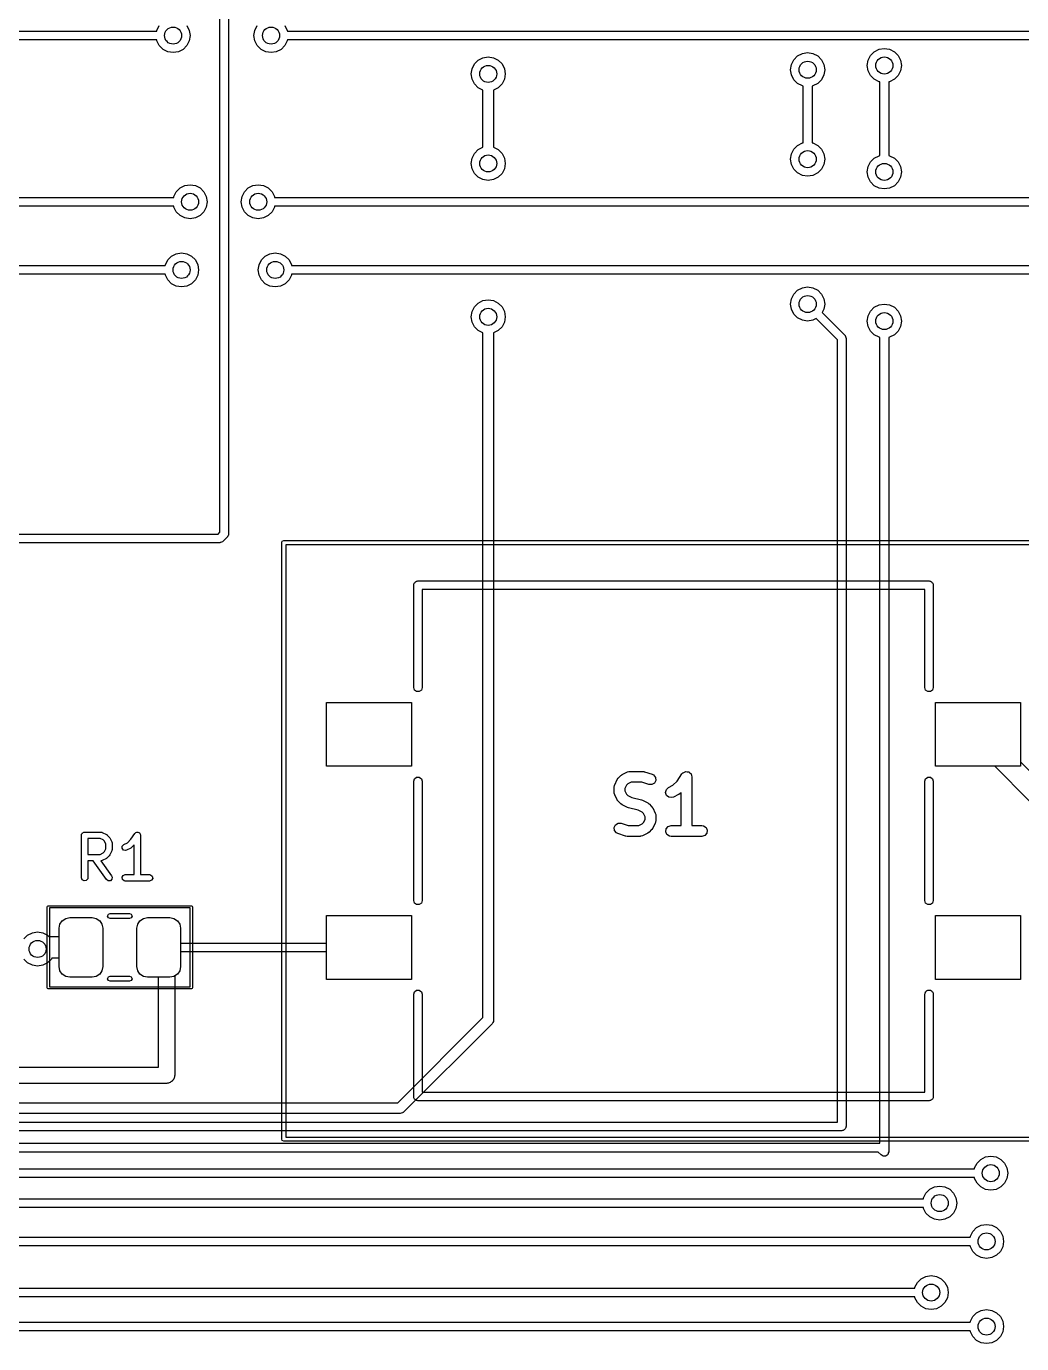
# Model space of a CAD drawing. Extents: x 96 to 198, y -147 to -47.
# Drawn here: x 162.96 to 186.32, y -115.3 to -84.38 of the extents above; entities that cross this region are included whole.
import ezdxf

# ---------------------------------------------------------------- set-up
doc = ezdxf.new("R2010")
doc.units = 0
doc.layers.add('BLACK', color=7, linetype='CONTINUOUS')

msp = doc.modelspace()

# ---------------------------------------------------------------- linework, layer by layer
at = {"layer": 'BLACK', "linetype": 'CONTINUOUS'}
for p, q in [((167.498, -96.2579), (167.498, -57.1421)), ((167.702, -57.1), (167.702, -96.3)), ((166.02, -84.4764), (166.076, -84.3649)), ((166.724, -84.3649), (166.78, -84.4764)), ((168.32, -84.4764), (168.376, -84.3649)), ((169.024, -84.3649), (169.08, -84.4764)), ((162.19, -84.4984), (166.016, -84.4984)), ((166.016, -84.7016), (162.232, -84.7016)), ((166.016, -84.4984), (166.02, -84.4764)), ((166.02, -84.7236), (166.016, -84.7016)), ((166.78, -84.4764), (166.8, -84.6)), ((166.8, -84.6), (166.78, -84.7236)), ((168.3, -84.6), (168.32, -84.4764)), ((168.32, -84.7236), (168.3, -84.6)), ((169.08, -84.4764), (169.084, -84.4984)), ((169.084, -84.7016), (169.08, -84.7236)), ((169.084, -84.4984), (195.5, -84.4984)), ((195.398, -84.7016), (169.084, -84.7016)), ((166.076, -84.8351), (166.02, -84.7236)), ((166.165, -84.9236), (166.076, -84.8351)), ((166.276, -84.9804), (166.165, -84.9236)), ((166.4, -85), (166.276, -84.9804)), ((166.524, -84.9804), (166.4, -85)), ((166.635, -84.9236), (166.524, -84.9804)), ((166.724, -84.8351), (166.635, -84.9236)), ((166.78, -84.7236), (166.724, -84.8351)), ((168.376, -84.8351), (168.32, -84.7236)), ((168.465, -84.9236), (168.376, -84.8351)), ((168.576, -84.9804), (168.465, -84.9236)), ((168.7, -85), (168.576, -84.9804)), ((168.824, -84.9804), (168.7, -85)), ((168.935, -84.9236), (168.824, -84.9804)), ((169.024, -84.8351), (168.935, -84.9236)), ((169.08, -84.7236), (169.024, -84.8351)), ((181.065, -85.0764), (181.176, -85.0196)), ((181.176, -85.0196), (181.3, -85)), ((181.3, -85), (181.424, -85.0196)), ((181.424, -85.0196), (181.535, -85.0764)), ((182.776, -85.066), (182.865, -84.9775)), ((182.865, -84.9775), (182.976, -84.9207)), ((182.976, -84.9207), (183.1, -84.9011)), ((183.1, -84.9011), (183.224, -84.9207)), ((183.224, -84.9207), (183.335, -84.9775)), ((183.335, -84.9775), (183.424, -85.066)), ((173.42, -85.3764), (173.476, -85.2649)), ((173.476, -85.2649), (173.565, -85.1764)), ((173.565, -85.1764), (173.676, -85.1196)), ((173.676, -85.1196), (173.8, -85.1)), ((173.8, -85.1), (173.924, -85.1196)), ((173.924, -85.1196), (174.035, -85.1764)), ((174.035, -85.1764), (174.124, -85.2649)), ((174.124, -85.2649), (174.18, -85.3764)), ((180.9, -85.4), (180.92, -85.2764)), ((180.92, -85.2764), (180.976, -85.1649)), ((180.976, -85.1649), (181.065, -85.0764)), ((181.535, -85.0764), (181.624, -85.1649)), ((181.624, -85.1649), (181.68, -85.2764)), ((181.68, -85.2764), (181.7, -85.4)), ((182.7, -85.3011), (182.72, -85.1775)), ((182.72, -85.4247), (182.7, -85.3011)), ((182.72, -85.1775), (182.776, -85.066)), ((183.424, -85.066), (183.48, -85.1775)), ((183.48, -85.1775), (183.5, -85.3011)), ((183.5, -85.3011), (183.48, -85.4247)), ((173.4, -85.5), (173.42, -85.3764)), ((173.42, -85.6236), (173.4, -85.5)), ((173.476, -85.7351), (173.42, -85.6236)), ((174.18, -85.6236), (174.124, -85.7351)), ((174.18, -85.3764), (174.2, -85.5)), ((174.2, -85.5), (174.18, -85.6236)), ((180.92, -85.5236), (180.9, -85.4)), ((180.976, -85.6351), (180.92, -85.5236)), ((181.065, -85.7236), (180.976, -85.6351)), ((181.624, -85.6351), (181.535, -85.7236)), ((181.68, -85.5236), (181.624, -85.6351)), ((181.7, -85.4), (181.68, -85.5236)), ((182.776, -85.5362), (182.72, -85.4247)), ((182.865, -85.6247), (182.776, -85.5362)), ((182.976, -85.6815), (182.865, -85.6247)), ((183.335, -85.6247), (183.224, -85.6815)), ((183.424, -85.5362), (183.335, -85.6247)), ((183.48, -85.4247), (183.424, -85.5362)), ((173.565, -85.8236), (173.476, -85.7351)), ((173.673, -85.8787), (173.565, -85.8236)), ((173.673, -87.2213), (173.673, -85.8787)), ((174.035, -85.8236), (173.927, -85.8787)), ((173.927, -85.8787), (173.927, -87.2213)), ((174.124, -85.7351), (174.035, -85.8236)), ((181.176, -85.7804), (181.065, -85.7236)), ((181.198, -85.7839), (181.176, -85.7804)), ((181.198, -87.1161), (181.198, -85.7839)), ((181.424, -85.7804), (181.402, -85.7839)), ((181.402, -85.7839), (181.402, -87.1161)), ((181.535, -85.7236), (181.424, -85.7804)), ((182.998, -85.685), (182.976, -85.6815)), ((182.998, -87.415), (182.998, -85.685)), ((183.224, -85.6815), (183.202, -85.685)), ((183.202, -85.685), (183.202, -87.415)), ((180.976, -87.2649), (181.065, -87.1764)), ((181.065, -87.1764), (181.176, -87.1196)), ((181.176, -87.1196), (181.198, -87.1161)), ((181.402, -87.1161), (181.424, -87.1196)), ((181.424, -87.1196), (181.535, -87.1764)), ((181.535, -87.1764), (181.624, -87.2649)), ((173.4, -87.6), (173.42, -87.4764)), ((173.42, -87.4764), (173.476, -87.3649)), ((173.476, -87.3649), (173.565, -87.2764)), ((173.565, -87.2764), (173.673, -87.2213)), ((173.927, -87.2213), (174.035, -87.2764)), ((174.035, -87.2764), (174.124, -87.3649)), ((174.124, -87.3649), (174.18, -87.4764)), ((174.18, -87.4764), (174.2, -87.6)), ((180.9, -87.5), (180.92, -87.3764)), ((180.92, -87.3764), (180.976, -87.2649)), ((181.624, -87.2649), (181.68, -87.3764)), ((181.68, -87.3764), (181.7, -87.5)), ((182.776, -87.5638), (182.865, -87.4753)), ((182.865, -87.4753), (182.976, -87.4185)), ((182.976, -87.4185), (182.998, -87.415)), ((183.202, -87.415), (183.224, -87.4185)), ((183.224, -87.4185), (183.335, -87.4753)), ((183.335, -87.4753), (183.424, -87.5638)), ((173.42, -87.7236), (173.4, -87.6)), ((173.476, -87.8351), (173.42, -87.7236)), ((174.18, -87.7236), (174.124, -87.8351)), ((174.2, -87.6), (174.18, -87.7236)), ((180.92, -87.6236), (180.9, -87.5)), ((180.976, -87.7351), (180.92, -87.6236)), ((181.065, -87.8236), (180.976, -87.7351)), ((181.624, -87.7351), (181.535, -87.8236)), ((181.68, -87.6236), (181.624, -87.7351)), ((181.7, -87.5), (181.68, -87.6236)), ((182.7, -87.7989), (182.72, -87.6753)), ((182.72, -87.9225), (182.7, -87.7989)), ((182.72, -87.6753), (182.776, -87.5638)), ((183.424, -87.5638), (183.48, -87.6753)), ((183.48, -87.6753), (183.5, -87.7989)), ((183.5, -87.7989), (183.48, -87.9225)), ((166.676, -88.1196), (166.8, -88.1)), ((166.8, -88.1), (166.924, -88.1196)), ((168.276, -88.1196), (168.4, -88.1)), ((168.4, -88.1), (168.524, -88.1196)), ((173.565, -87.9236), (173.476, -87.8351)), ((173.676, -87.9804), (173.565, -87.9236)), ((173.8, -88), (173.676, -87.9804)), ((173.924, -87.9804), (173.8, -88)), ((174.035, -87.9236), (173.924, -87.9804)), ((174.124, -87.8351), (174.035, -87.9236)), ((181.176, -87.8804), (181.065, -87.8236)), ((181.3, -87.9), (181.176, -87.8804)), ((181.424, -87.8804), (181.3, -87.9)), ((181.535, -87.8236), (181.424, -87.8804)), ((182.776, -88.034), (182.72, -87.9225)), ((182.865, -88.1225), (182.776, -88.034)), ((183.424, -88.034), (183.335, -88.1225)), ((183.48, -87.9225), (183.424, -88.034)), ((152.4, -88.3984), (166.416, -88.3984)), ((166.416, -88.3984), (166.42, -88.3764)), ((166.42, -88.3764), (166.476, -88.2649)), ((166.476, -88.2649), (166.565, -88.1764)), ((166.565, -88.1764), (166.676, -88.1196)), ((166.924, -88.1196), (167.035, -88.1764)), ((167.035, -88.1764), (167.124, -88.2649)), ((167.124, -88.2649), (167.18, -88.3764)), ((167.18, -88.3764), (167.2, -88.5)), ((168, -88.5), (168.02, -88.3764)), ((168.02, -88.3764), (168.076, -88.2649)), ((168.076, -88.2649), (168.165, -88.1764)), ((168.165, -88.1764), (168.276, -88.1196)), ((168.524, -88.1196), (168.635, -88.1764)), ((168.635, -88.1764), (168.724, -88.2649)), ((168.724, -88.2649), (168.78, -88.3764)), ((168.78, -88.3764), (168.784, -88.3984)), ((168.784, -88.3984), (191.1, -88.3984)), ((182.976, -88.1793), (182.865, -88.1225)), ((183.1, -88.1989), (182.976, -88.1793)), ((183.224, -88.1793), (183.1, -88.1989)), ((183.335, -88.1225), (183.224, -88.1793)), ((166.416, -88.6016), (152.442, -88.6016)), ((166.42, -88.6236), (166.416, -88.6016)), ((166.476, -88.7351), (166.42, -88.6236)), ((167.18, -88.6236), (167.124, -88.7351)), ((167.2, -88.5), (167.18, -88.6236)), ((168.02, -88.6236), (168, -88.5)), ((168.076, -88.7351), (168.02, -88.6236)), ((168.78, -88.6236), (168.724, -88.7351)), ((168.784, -88.6016), (168.78, -88.6236)), ((191.058, -88.6016), (168.784, -88.6016)), ((166.565, -88.8236), (166.476, -88.7351)), ((166.676, -88.8804), (166.565, -88.8236)), ((166.8, -88.9), (166.676, -88.8804)), ((166.924, -88.8804), (166.8, -88.9)), ((167.035, -88.8236), (166.924, -88.8804)), ((167.124, -88.7351), (167.035, -88.8236)), ((168.165, -88.8236), (168.076, -88.7351)), ((168.276, -88.8804), (168.165, -88.8236)), ((168.4, -88.9), (168.276, -88.8804)), ((168.524, -88.8804), (168.4, -88.9)), ((168.635, -88.8236), (168.524, -88.8804)), ((168.724, -88.7351), (168.635, -88.8236)), ((166.22, -89.9764), (166.276, -89.8649)), ((166.276, -89.8649), (166.365, -89.7764)), ((166.365, -89.7764), (166.476, -89.7196)), ((166.476, -89.7196), (166.6, -89.7)), ((166.6, -89.7), (166.724, -89.7196)), ((166.724, -89.7196), (166.835, -89.7764)), ((166.835, -89.7764), (166.924, -89.8649)), ((166.924, -89.8649), (166.98, -89.9764)), ((168.42, -89.9764), (168.476, -89.8649)), ((168.476, -89.8649), (168.565, -89.7764)), ((168.565, -89.7764), (168.676, -89.7196)), ((168.676, -89.7196), (168.8, -89.7)), ((168.8, -89.7), (168.924, -89.7196)), ((168.924, -89.7196), (169.035, -89.7764)), ((169.035, -89.7764), (169.124, -89.8649)), ((169.124, -89.8649), (169.18, -89.9764)), ((152.6, -89.9984), (166.216, -89.9984)), ((166.216, -90.2016), (152.642, -90.2016)), ((166.216, -89.9984), (166.22, -89.9764)), ((166.22, -90.2236), (166.216, -90.2016)), ((166.276, -90.3351), (166.22, -90.2236)), ((166.98, -90.2236), (166.924, -90.3351)), ((166.98, -89.9764), (167, -90.1)), ((167, -90.1), (166.98, -90.2236)), ((168.4, -90.1), (168.42, -89.9764)), ((168.42, -90.2236), (168.4, -90.1)), ((168.476, -90.3351), (168.42, -90.2236)), ((169.18, -90.2236), (169.124, -90.3351)), ((169.18, -89.9764), (169.184, -89.9984)), ((169.184, -90.2016), (169.18, -90.2236)), ((169.184, -89.9984), (189.5, -89.9984)), ((189.458, -90.2016), (169.184, -90.2016)), ((166.365, -90.4236), (166.276, -90.3351)), ((166.476, -90.4804), (166.365, -90.4236)), ((166.6, -90.5), (166.476, -90.4804)), ((166.724, -90.4804), (166.6, -90.5)), ((166.835, -90.4236), (166.724, -90.4804)), ((166.924, -90.3351), (166.835, -90.4236)), ((168.565, -90.4236), (168.476, -90.3351)), ((168.676, -90.4804), (168.565, -90.4236)), ((168.8, -90.5), (168.676, -90.4804)), ((168.924, -90.4804), (168.8, -90.5)), ((169.035, -90.4236), (168.924, -90.4804)), ((169.124, -90.3351), (169.035, -90.4236)), ((180.976, -90.6649), (181.065, -90.5764)), ((181.065, -90.5764), (181.176, -90.5196)), ((181.176, -90.5196), (181.3, -90.5)), ((181.3, -90.5), (181.424, -90.5196)), ((181.424, -90.5196), (181.535, -90.5764)), ((181.535, -90.5764), (181.624, -90.6649)), ((173.476, -90.9649), (173.565, -90.8764)), ((173.565, -90.8764), (173.676, -90.8196)), ((173.676, -90.8196), (173.8, -90.8)), ((173.8, -90.8), (173.924, -90.8196)), ((173.924, -90.8196), (174.035, -90.8764)), ((174.035, -90.8764), (174.124, -90.9649)), ((180.9, -90.9), (180.92, -90.7764)), ((180.92, -90.7764), (180.976, -90.6649)), ((181.624, -90.6649), (181.68, -90.7764)), ((181.68, -90.7764), (181.7, -90.9)), ((173.4, -91.2), (173.42, -91.0764)), ((173.42, -91.3236), (173.4, -91.2)), ((173.42, -91.0764), (173.476, -90.9649)), ((174.124, -90.9649), (174.18, -91.0764)), ((174.18, -91.0764), (174.2, -91.2)), ((174.2, -91.2), (174.18, -91.3236)), ((180.92, -91.0236), (180.9, -90.9)), ((180.976, -91.1351), (180.92, -91.0236)), ((181.065, -91.2236), (180.976, -91.1351)), ((181.68, -91.0236), (181.642, -91.0986)), ((181.642, -91.0986), (182.172, -91.6282)), ((181.7, -90.9), (181.68, -91.0236)), ((182.7, -91.3), (182.72, -91.1764)), ((182.72, -91.1764), (182.776, -91.0649)), ((182.776, -91.0649), (182.865, -90.9764)), ((182.865, -90.9764), (182.976, -90.9196)), ((182.976, -90.9196), (183.1, -90.9)), ((183.1, -90.9), (183.224, -90.9196)), ((183.224, -90.9196), (183.335, -90.9764)), ((183.335, -90.9764), (183.424, -91.0649)), ((183.424, -91.0649), (183.48, -91.1764)), ((183.48, -91.1764), (183.5, -91.3)), ((173.476, -91.4351), (173.42, -91.3236)), ((173.565, -91.5236), (173.476, -91.4351)), ((174.124, -91.4351), (174.035, -91.5236)), ((174.18, -91.3236), (174.124, -91.4351)), ((181.176, -91.2804), (181.065, -91.2236)), ((181.3, -91.3), (181.176, -91.2804)), ((181.424, -91.2804), (181.3, -91.3)), ((181.499, -91.2422), (181.424, -91.2804)), ((181.998, -91.7421), (181.499, -91.2422)), ((182.72, -91.4236), (182.7, -91.3)), ((182.776, -91.5351), (182.72, -91.4236)), ((183.48, -91.4236), (183.424, -91.5351)), ((183.5, -91.3), (183.48, -91.4236)), ((173.673, -91.5787), (173.565, -91.5236)), ((173.673, -107.647), (173.673, -91.5787)), ((174.035, -91.5236), (173.927, -91.5787)), ((173.927, -91.5787), (173.927, -107.7)), ((181.998, -110.098), (181.998, -91.7421)), ((182.172, -91.6282), (182.176, -91.6355)), ((182.176, -91.6355), (182.182, -91.6403)), ((182.182, -91.6403), (182.19, -91.6629)), ((182.19, -91.6629), (182.2, -91.6841)), ((182.2, -91.6841), (182.199, -91.6922)), ((182.199, -91.6922), (182.202, -91.7)), ((182.202, -91.7), (182.202, -110.2)), ((182.865, -91.6236), (182.776, -91.5351)), ((182.976, -91.6804), (182.865, -91.6236)), ((182.998, -91.6839), (182.976, -91.6804)), ((182.998, -110.598), (182.998, -91.6839)), ((183.224, -91.6804), (183.202, -91.6839)), ((183.202, -91.6839), (183.202, -110.8)), ((183.335, -91.6236), (183.224, -91.6804)), ((183.424, -91.5351), (183.335, -91.6236)), ((141.3, -96.2984), (167.458, -96.2984)), ((167.458, -96.2984), (167.498, -96.2579)), ((167.672, -96.3718), (167.572, -96.4718)), ((167.676, -96.3645), (167.672, -96.3718)), ((167.682, -96.3597), (167.676, -96.3645)), ((167.69, -96.3371), (167.682, -96.3597)), ((167.7, -96.3159), (167.69, -96.3371)), ((167.702, -96.3), (167.699, -96.3078)), ((167.699, -96.3078), (167.7, -96.3159)), ((168.965, -96.4646), (169, -96.45)), ((169, -96.45), (187.3, -96.45)), ((167.5, -96.5016), (141.402, -96.5016)), ((167.508, -96.4991), (167.5, -96.5016)), ((167.516, -96.5003), (167.508, -96.4991)), ((167.537, -96.4895), (167.516, -96.5003)), ((167.56, -96.4822), (167.537, -96.4895)), ((167.565, -96.4756), (167.56, -96.4822)), ((167.572, -96.4718), (167.565, -96.4756)), ((168.95, -96.5), (168.965, -96.4646)), ((168.95, -110.5), (168.95, -96.5)), ((169.05, -96.55), (169.05, -110.45)), ((187.25, -96.55), (169.05, -96.55)), ((172.05, -97.5), (172.055, -97.4849)), ((172.05, -99.9), (172.05, -97.5)), ((172.055, -97.4691), (172.064, -97.4563)), ((172.055, -97.4849), (172.055, -97.4691)), ((172.064, -97.4563), (172.069, -97.4412)), ((172.069, -97.4412), (172.082, -97.4319)), ((172.082, -97.4319), (172.091, -97.4191)), ((172.091, -97.4191), (172.106, -97.4142)), ((172.106, -97.4142), (172.119, -97.4049)), ((172.119, -97.4049), (172.135, -97.4049)), ((172.135, -97.4049), (172.15, -97.4)), ((172.15, -97.4), (184.15, -97.4)), ((184.05, -97.6), (172.25, -97.6)), ((172.25, -97.6), (172.25, -99.9)), ((184.05, -99.9), (184.05, -97.6)), ((184.15, -97.4), (184.165, -97.4049)), ((184.165, -97.4049), (184.181, -97.4049)), ((184.181, -97.4049), (184.194, -97.4142)), ((184.194, -97.4142), (184.209, -97.4191)), ((184.209, -97.4191), (184.218, -97.4319)), ((184.218, -97.4319), (184.231, -97.4412)), ((184.231, -97.4412), (184.236, -97.4563)), ((184.236, -97.4563), (184.245, -97.4691)), ((184.245, -97.4691), (184.245, -97.4849)), ((184.245, -97.4849), (184.25, -97.5)), ((184.25, -97.5), (184.25, -99.9)), ((172.069, -99.9588), (172.05, -99.9)), ((172.119, -99.9951), (172.069, -99.9588)), ((172.181, -99.9951), (172.119, -99.9951)), ((172.231, -99.9588), (172.181, -99.9951)), ((172.25, -99.9), (172.231, -99.9588)), ((184.069, -99.9588), (184.05, -99.9)), ((184.119, -99.9951), (184.069, -99.9588)), ((184.181, -99.9951), (184.119, -99.9951)), ((184.231, -99.9588), (184.181, -99.9951)), ((184.25, -99.9), (184.231, -99.9588)), ((170, -101.75), (170, -100.25)), ((170, -100.25), (172, -100.25)), ((170, -101.75), (170, -100.25)), ((170, -100.25), (172, -100.25)), ((170, -101.75), (170, -100.25)), ((170, -100.25), (172, -100.25)), ((172, -100.25), (172, -101.75)), ((172, -100.25), (172, -101.75)), ((172, -100.25), (172, -101.75)), ((184.3, -101.75), (184.3, -100.25)), ((184.3, -100.25), (186.3, -100.25)), ((184.3, -101.75), (184.3, -100.25)), ((184.3, -100.25), (186.3, -100.25)), ((184.3, -101.75), (184.3, -100.25)), ((184.3, -100.25), (186.3, -100.25)), ((186.3, -100.25), (186.3, -101.641)), ((186.3, -100.25), (186.3, -101.75)), ((186.3, -100.25), (186.3, -101.75)), ((186.3, -101.641), (186.934, -102.274)), ((172, -101.75), (170, -101.75)), ((172, -101.75), (170, -101.75)), ((172, -101.75), (170, -101.75)), ((172.069, -102.041), (172.119, -102.005)), ((172.119, -102.005), (172.181, -102.005)), ((172.181, -102.005), (172.231, -102.041)), ((176.853, -102.028), (176.914, -101.967)), ((176.914, -101.967), (176.942, -101.946)), ((176.942, -101.946), (176.945, -101.945)), ((176.945, -101.945), (176.947, -101.943)), ((176.947, -101.943), (177.067, -101.883)), ((177.067, -101.883), (177.102, -101.872)), ((177.102, -101.872), (177.113, -101.873)), ((177.113, -101.873), (177.124, -101.87)), ((177.124, -101.87), (177.427, -101.87)), ((177.427, -101.87), (177.462, -101.875)), ((177.462, -101.875), (177.464, -101.876)), ((177.464, -101.876), (177.467, -101.876)), ((177.467, -101.876), (177.648, -101.937)), ((177.648, -101.937), (177.681, -101.953)), ((177.681, -101.953), (177.725, -102.009)), ((177.725, -102.009), (177.733, -102.08)), ((178.235, -102.097), (178.349, -101.926)), ((178.349, -101.926), (178.371, -101.902)), ((178.371, -101.902), (178.372, -101.901)), ((178.372, -101.9), (178.373, -101.899)), ((178.372, -101.901), (178.372, -101.9)), ((178.373, -101.899), (178.405, -101.885)), ((178.405, -101.885), (178.437, -101.871)), ((178.437, -101.871), (178.438, -101.871)), ((178.438, -101.871), (178.439, -101.871)), ((178.439, -101.871), (178.473, -101.876)), ((178.473, -101.876), (178.508, -101.881)), ((178.508, -101.881), (178.508, -101.882)), ((178.508, -101.882), (178.509, -101.882)), ((178.509, -101.882), (178.535, -101.905)), ((178.535, -101.905), (178.562, -101.928)), ((178.562, -101.928), (178.562, -101.929)), ((178.562, -101.929), (178.563, -101.93)), ((178.563, -101.93), (178.572, -101.963)), ((178.572, -101.963), (178.582, -101.997)), ((178.582, -101.997), (178.582, -103.14)), ((184.069, -102.041), (184.119, -102.005)), ((184.119, -102.005), (184.181, -102.005)), ((184.181, -102.005), (184.231, -102.041)), ((185.691, -101.75), (184.3, -101.75)), ((186.3, -101.75), (184.3, -101.75)), ((186.3, -101.75), (184.3, -101.75)), ((186.5, -102.559), (185.691, -101.75)), ((172.05, -102.1), (172.069, -102.041)), ((172.05, -104.9), (172.05, -102.1)), ((172.231, -102.041), (172.25, -102.1)), ((172.25, -102.1), (172.25, -104.9)), ((176.755, -102.238), (176.761, -102.203)), ((176.755, -102.359), (176.755, -102.238)), ((176.761, -102.203), (176.767, -102.193)), ((176.767, -102.193), (176.769, -102.182)), ((176.769, -102.182), (176.829, -102.061)), ((176.829, -102.061), (176.85, -102.031)), ((176.85, -102.031), (176.852, -102.03)), ((176.852, -102.03), (176.853, -102.028)), ((177.047, -102.193), (177.009, -102.268)), ((177.009, -102.268), (177.009, -102.329)), ((177.009, -102.329), (177.047, -102.405)), ((177.079, -102.161), (177.047, -102.193)), ((177.154, -102.124), (177.079, -102.161)), ((177.406, -102.124), (177.154, -102.124)), ((177.568, -102.178), (177.406, -102.124)), ((177.639, -102.18), (177.568, -102.178)), ((177.701, -102.144), (177.639, -102.18)), ((177.733, -102.08), (177.701, -102.144)), ((177.965, -102.364), (177.983, -102.295)), ((177.983, -102.295), (178.035, -102.246)), ((178.035, -102.246), (178.138, -102.195)), ((178.138, -102.195), (178.235, -102.097)), ((184.05, -102.1), (184.069, -102.041)), ((184.05, -104.9), (184.05, -102.1)), ((184.231, -102.041), (184.25, -102.1)), ((184.25, -102.1), (184.25, -104.9)), ((176.759, -102.37), (176.755, -102.359)), ((176.757, -102.382), (176.759, -102.37)), ((176.769, -102.416), (176.757, -102.382)), ((176.829, -102.537), (176.769, -102.416)), ((176.831, -102.539), (176.829, -102.537)), ((176.831, -102.541), (176.831, -102.539)), ((176.853, -102.57), (176.831, -102.541)), ((176.914, -102.631), (176.853, -102.57)), ((176.916, -102.632), (176.914, -102.631)), ((176.917, -102.634), (176.916, -102.632)), ((176.947, -102.654), (176.917, -102.634)), ((177.047, -102.405), (177.079, -102.436)), ((177.079, -102.436), (177.169, -102.482)), ((177.169, -102.482), (177.397, -102.539)), ((177.397, -102.539), (177.419, -102.547)), ((177.419, -102.547), (177.423, -102.548)), ((177.423, -102.548), (177.544, -102.609)), ((177.544, -102.609), (177.574, -102.629)), ((177.574, -102.629), (177.575, -102.631)), ((177.575, -102.631), (177.577, -102.632)), ((177.577, -102.632), (177.637, -102.693)), ((177.988, -102.432), (177.965, -102.364)), ((178.043, -102.477), (177.988, -102.432)), ((178.114, -102.484), (178.043, -102.477)), ((178.149, -102.473), (178.114, -102.484)), ((178.27, -102.413), (178.149, -102.473)), ((178.271, -102.411), (178.27, -102.413)), ((178.274, -102.41), (178.271, -102.411)), ((178.303, -102.389), (178.274, -102.41)), ((178.328, -102.364), (178.303, -102.389)), ((178.328, -103.14), (178.328, -102.364)), ((177.067, -102.715), (176.947, -102.654)), ((177.072, -102.716), (177.067, -102.715)), ((177.093, -102.725), (177.072, -102.716)), ((177.322, -102.782), (177.093, -102.725)), ((177.412, -102.827), (177.322, -102.782)), ((177.443, -102.858), (177.412, -102.827)), ((177.481, -102.934), (177.443, -102.858)), ((177.481, -102.995), (177.481, -102.934)), ((177.637, -102.693), (177.659, -102.722)), ((177.659, -102.722), (177.66, -102.724)), ((177.66, -102.724), (177.661, -102.726)), ((177.661, -102.726), (177.722, -102.847)), ((177.722, -102.847), (177.733, -102.881)), ((177.733, -102.881), (177.732, -102.893)), ((177.732, -102.893), (177.735, -102.904)), ((177.735, -102.904), (177.735, -103.025)), ((176.757, -103.183), (176.789, -103.12)), ((176.765, -103.255), (176.757, -103.183)), ((176.81, -103.31), (176.765, -103.255)), ((176.789, -103.12), (176.851, -103.083)), ((176.851, -103.083), (176.923, -103.086)), ((176.923, -103.086), (177.084, -103.14)), ((177.084, -103.14), (177.336, -103.14)), ((177.336, -103.14), (177.412, -103.102)), ((177.412, -103.102), (177.443, -103.07)), ((177.443, -103.07), (177.481, -102.995)), ((177.637, -103.235), (177.577, -103.296)), ((177.639, -103.233), (177.637, -103.235)), ((177.641, -103.232), (177.639, -103.233)), ((177.661, -103.202), (177.641, -103.232)), ((177.722, -103.081), (177.661, -103.202)), ((177.724, -103.07), (177.722, -103.081)), ((177.73, -103.06), (177.724, -103.07)), ((177.735, -103.025), (177.73, -103.06)), ((177.966, -103.285), (177.976, -103.214)), ((177.976, -103.214), (178.023, -103.16)), ((178.023, -103.16), (178.092, -103.14)), ((178.092, -103.14), (178.328, -103.14)), ((178.582, -103.14), (178.818, -103.14)), ((178.818, -103.14), (178.853, -103.145)), ((178.853, -103.145), (178.914, -103.183)), ((178.914, -103.183), (178.943, -103.248)), ((178.943, -103.248), (178.933, -103.319)), ((164.249, -103.367), (164.251, -103.358)), ((164.249, -104.367), (164.249, -103.367)), ((164.251, -103.354), (164.252, -103.351)), ((164.251, -103.358), (164.251, -103.354)), ((164.252, -103.351), (164.254, -103.342)), ((164.254, -103.342), (164.266, -103.327)), ((164.266, -103.327), (164.276, -103.31)), ((164.276, -103.31), (164.283, -103.308)), ((164.283, -103.308), (164.287, -103.302)), ((164.287, -103.302), (164.306, -103.299)), ((164.306, -103.299), (164.324, -103.292)), ((164.324, -103.292), (164.705, -103.292)), ((164.688, -103.442), (164.399, -103.442)), ((164.399, -103.442), (164.399, -103.816)), ((164.756, -103.477), (164.688, -103.442)), ((164.705, -103.292), (164.731, -103.297)), ((164.731, -103.297), (164.734, -103.3)), ((164.734, -103.3), (164.739, -103.3)), ((164.739, -103.3), (164.834, -103.348)), ((164.787, -103.507), (164.756, -103.477)), ((164.821, -103.576), (164.787, -103.507)), ((164.834, -103.348), (164.852, -103.361)), ((164.852, -103.361), (164.854, -103.362)), ((164.854, -103.362), (164.901, -103.41)), ((164.901, -103.41), (164.914, -103.428)), ((164.914, -103.428), (164.915, -103.429)), ((164.915, -103.429), (164.963, -103.524)), ((164.963, -103.524), (164.97, -103.549)), ((164.97, -103.549), (164.969, -103.554)), ((164.969, -103.554), (164.971, -103.558)), ((164.971, -103.558), (164.971, -103.701)), ((165.243, -103.586), (165.328, -103.544)), ((165.328, -103.544), (165.409, -103.462)), ((165.409, -103.462), (165.5, -103.326)), ((165.5, -103.326), (165.518, -103.307)), ((165.518, -103.307), (165.522, -103.306)), ((165.522, -103.306), (165.525, -103.302)), ((165.525, -103.302), (165.546, -103.299)), ((165.546, -103.299), (165.567, -103.293)), ((165.567, -103.293), (165.571, -103.294)), ((165.571, -103.294), (165.576, -103.294)), ((165.576, -103.294), (165.594, -103.304)), ((165.594, -103.304), (165.614, -103.313)), ((165.614, -103.313), (165.616, -103.317)), ((165.616, -103.317), (165.62, -103.319)), ((165.62, -103.319), (165.627, -103.34)), ((165.627, -103.34), (165.637, -103.359)), ((165.637, -103.359), (165.636, -103.363)), ((165.636, -103.363), (165.637, -103.367)), ((165.637, -103.367), (165.637, -104.292)), ((176.842, -103.327), (176.81, -103.31)), ((177.024, -103.387), (176.842, -103.327)), ((177.026, -103.387), (177.024, -103.387)), ((177.028, -103.388), (177.026, -103.387)), ((177.064, -103.394), (177.028, -103.388)), ((177.366, -103.394), (177.064, -103.394)), ((177.377, -103.39), (177.366, -103.394)), ((177.389, -103.392), (177.377, -103.39)), ((177.423, -103.38), (177.389, -103.392)), ((177.544, -103.32), (177.423, -103.38)), ((177.546, -103.318), (177.544, -103.32)), ((177.548, -103.318), (177.546, -103.318)), ((177.577, -103.296), (177.548, -103.318)), ((177.996, -103.35), (177.966, -103.285)), ((178.056, -103.388), (177.996, -103.35)), ((178.092, -103.394), (178.056, -103.388)), ((178.818, -103.394), (178.092, -103.394)), ((178.886, -103.373), (178.818, -103.394)), ((178.933, -103.319), (178.886, -103.373)), ((164.399, -103.816), (164.688, -103.816)), ((164.688, -103.816), (164.756, -103.782)), ((164.756, -103.782), (164.787, -103.752)), ((164.787, -103.752), (164.821, -103.683)), ((164.821, -103.683), (164.821, -103.576)), ((164.901, -103.849), (164.854, -103.897)), ((164.902, -103.848), (164.901, -103.849)), ((164.915, -103.829), (164.902, -103.848)), ((164.963, -103.734), (164.915, -103.829)), ((164.966, -103.726), (164.963, -103.73)), ((164.963, -103.73), (164.963, -103.734)), ((164.971, -103.701), (164.966, -103.726)), ((165.205, -103.674), (165.208, -103.623)), ((165.235, -103.716), (165.205, -103.674)), ((165.208, -103.623), (165.243, -103.586)), ((165.285, -103.728), (165.235, -103.716)), ((165.31, -103.72), (165.285, -103.728)), ((165.406, -103.673), (165.31, -103.72)), ((165.407, -103.671), (165.406, -103.673)), ((165.425, -103.659), (165.407, -103.671)), ((165.487, -103.596), (165.425, -103.659)), ((165.487, -104.292), (165.487, -103.596)), ((164.523, -103.966), (164.399, -103.966)), ((164.399, -103.966), (164.399, -104.367)), ((164.834, -104.41), (164.523, -103.966)), ((164.71, -103.965), (164.706, -103.966)), ((164.706, -103.966), (164.957, -104.324)), ((164.714, -103.966), (164.71, -103.965)), ((164.739, -103.958), (164.714, -103.966)), ((164.834, -103.911), (164.739, -103.958)), ((164.835, -103.909), (164.834, -103.911)), ((164.854, -103.897), (164.835, -103.909)), ((164.267, -104.416), (164.249, -104.367)), ((164.311, -104.441), (164.267, -104.416)), ((164.362, -104.432), (164.311, -104.441)), ((164.395, -104.393), (164.362, -104.432)), ((164.399, -104.367), (164.395, -104.393)), ((164.876, -104.44), (164.834, -104.41)), ((164.928, -104.435), (164.876, -104.44)), ((164.964, -104.399), (164.928, -104.435)), ((164.957, -104.324), (164.968, -104.348)), ((164.968, -104.348), (164.964, -104.399)), ((165.203, -104.354), (165.229, -104.31)), ((165.212, -104.405), (165.203, -104.354)), ((165.251, -104.438), (165.212, -104.405)), ((165.229, -104.31), (165.277, -104.292)), ((165.277, -104.442), (165.251, -104.438)), ((165.277, -104.292), (165.487, -104.292)), ((165.848, -104.442), (165.277, -104.442)), ((165.637, -104.292), (165.848, -104.292)), ((165.848, -104.292), (165.874, -104.297)), ((165.896, -104.425), (165.848, -104.442)), ((165.874, -104.297), (165.913, -104.33)), ((165.922, -104.38), (165.896, -104.425)), ((165.913, -104.33), (165.922, -104.38)), ((163.445, -105.05), (163.452, -105.032)), ((163.445, -106.95), (163.445, -105.05)), ((163.452, -105.032), (163.47, -105.025)), ((163.47, -105.025), (166.83, -105.025)), ((163.495, -105.075), (163.495, -106.925)), ((166.805, -105.075), (163.495, -105.075)), ((166.805, -106.925), (166.805, -105.075)), ((166.83, -105.025), (166.848, -105.032)), ((166.848, -105.032), (166.855, -105.05)), ((166.855, -105.05), (166.855, -106.95)), ((172.069, -104.959), (172.05, -104.9)), ((172.119, -104.995), (172.069, -104.959)), ((172.181, -104.995), (172.119, -104.995)), ((172.231, -104.959), (172.181, -104.995)), ((172.25, -104.9), (172.231, -104.959)), ((184.069, -104.959), (184.05, -104.9)), ((184.119, -104.995), (184.069, -104.959)), ((184.181, -104.995), (184.119, -104.995)), ((184.231, -104.959), (184.181, -104.995)), ((184.25, -104.9), (184.231, -104.959)), ((163.744, -105.454), (163.798, -105.373)), ((163.744, -105.454), (163.798, -105.373)), ((163.744, -105.454), (163.798, -105.373)), ((163.798, -105.373), (163.879, -105.319)), ((163.798, -105.373), (163.879, -105.319)), ((163.798, -105.373), (163.879, -105.319)), ((163.879, -105.319), (163.975, -105.3)), ((163.879, -105.319), (163.975, -105.3)), ((163.879, -105.319), (163.975, -105.3)), ((163.975, -105.3), (164.5, -105.3)), ((163.975, -105.3), (164.5, -105.3)), ((163.975, -105.3), (164.5, -105.3)), ((164.5, -105.3), (164.596, -105.319)), ((164.5, -105.3), (164.596, -105.319)), ((164.5, -105.3), (164.596, -105.319)), ((164.596, -105.319), (164.677, -105.373)), ((164.596, -105.319), (164.677, -105.373)), ((164.596, -105.319), (164.677, -105.373)), ((164.677, -105.373), (164.731, -105.454)), ((164.677, -105.373), (164.731, -105.454)), ((164.677, -105.373), (164.731, -105.454)), ((164.863, -105.265), (164.881, -105.223)), ((164.881, -105.307), (164.863, -105.265)), ((164.881, -105.223), (164.923, -105.205)), ((164.923, -105.325), (164.881, -105.307)), ((164.923, -105.205), (165.377, -105.205)), ((165.377, -105.325), (164.923, -105.325)), ((165.377, -105.205), (165.419, -105.223)), ((165.419, -105.307), (165.377, -105.325)), ((165.419, -105.223), (165.437, -105.265)), ((165.437, -105.265), (165.419, -105.307)), ((165.569, -105.454), (165.623, -105.373)), ((165.569, -105.454), (165.623, -105.373)), ((165.569, -105.454), (165.623, -105.373)), ((165.623, -105.373), (165.704, -105.319)), ((165.623, -105.373), (165.704, -105.319)), ((165.623, -105.373), (165.704, -105.319)), ((165.704, -105.319), (165.8, -105.3)), ((165.704, -105.319), (165.8, -105.3)), ((165.704, -105.319), (165.8, -105.3)), ((165.8, -105.3), (166.325, -105.3)), ((165.8, -105.3), (166.325, -105.3)), ((165.8, -105.3), (166.325, -105.3)), ((166.325, -105.3), (166.421, -105.319)), ((166.325, -105.3), (166.421, -105.319)), ((166.325, -105.3), (166.421, -105.319)), ((166.421, -105.319), (166.502, -105.373)), ((166.421, -105.319), (166.502, -105.373)), ((166.421, -105.319), (166.502, -105.373)), ((166.502, -105.373), (166.556, -105.454)), ((166.502, -105.373), (166.556, -105.454)), ((166.502, -105.373), (166.556, -105.454)), ((170, -105.898), (170, -105.25)), ((170, -105.25), (172, -105.25)), ((170, -106.75), (170, -105.25)), ((170, -105.25), (172, -105.25)), ((170, -106.75), (170, -105.25)), ((170, -105.25), (172, -105.25)), ((172, -105.25), (172, -106.75)), ((172, -105.25), (172, -106.75)), ((172, -105.25), (172, -106.75)), ((184.3, -106.75), (184.3, -105.25)), ((184.3, -105.25), (186.3, -105.25)), ((184.3, -106.75), (184.3, -105.25)), ((184.3, -105.25), (186.3, -105.25)), ((184.3, -106.75), (184.3, -105.25)), ((184.3, -105.25), (186.3, -105.25)), ((186.3, -105.25), (186.3, -106.75)), ((186.3, -105.25), (186.3, -106.75)), ((186.3, -105.25), (186.3, -106.75)), ((162.897, -105.802), (162.985, -105.714)), ((162.985, -105.714), (163.097, -105.657)), ((163.097, -105.657), (163.22, -105.637)), ((163.22, -105.637), (163.344, -105.657)), ((163.344, -105.657), (163.455, -105.714)), ((163.455, -105.714), (163.488, -105.746)), ((163.725, -105.55), (163.744, -105.454)), ((163.725, -105.55), (163.744, -105.454)), ((163.725, -105.55), (163.744, -105.454)), ((163.725, -105.746), (163.725, -105.55)), ((163.725, -106.45), (163.725, -105.55)), ((163.725, -106.45), (163.725, -105.55)), ((164.731, -105.454), (164.75, -105.55)), ((164.731, -105.454), (164.75, -105.55)), ((164.731, -105.454), (164.75, -105.55)), ((164.75, -105.55), (164.75, -106.45)), ((164.75, -105.55), (164.75, -106.45)), ((164.75, -105.55), (164.75, -106.45)), ((165.55, -105.55), (165.569, -105.454)), ((165.55, -105.55), (165.569, -105.454)), ((165.55, -105.55), (165.569, -105.454)), ((165.55, -106.45), (165.55, -105.55)), ((165.55, -106.45), (165.55, -105.55)), ((165.55, -106.45), (165.55, -105.55)), ((166.556, -105.454), (166.575, -105.55)), ((166.556, -105.454), (166.575, -105.55)), ((166.556, -105.454), (166.575, -105.55)), ((166.575, -105.55), (166.575, -105.898)), ((166.575, -105.55), (166.575, -106.45)), ((166.575, -105.55), (166.575, -106.45)), ((163.488, -105.746), (163.725, -105.746)), ((166.575, -105.898), (170, -105.898)), ((162.985, -106.361), (162.897, -106.273)), ((163.544, -106.273), (163.455, -106.361)), ((163.553, -106.254), (163.544, -106.273)), ((163.725, -106.254), (163.553, -106.254)), ((163.725, -106.45), (163.725, -106.254)), ((170, -106.102), (166.575, -106.102)), ((166.575, -106.102), (166.575, -106.45)), ((170, -106.75), (170, -106.102)), ((163.097, -106.418), (162.985, -106.361)), ((163.22, -106.437), (163.097, -106.418)), ((163.344, -106.418), (163.22, -106.437)), ((163.455, -106.361), (163.344, -106.418)), ((163.744, -106.546), (163.725, -106.45)), ((163.744, -106.546), (163.725, -106.45)), ((163.744, -106.546), (163.725, -106.45)), ((163.798, -106.627), (163.744, -106.546)), ((163.798, -106.627), (163.744, -106.546)), ((163.798, -106.627), (163.744, -106.546)), ((163.879, -106.681), (163.798, -106.627)), ((163.879, -106.681), (163.798, -106.627)), ((163.879, -106.681), (163.798, -106.627)), ((164.677, -106.627), (164.596, -106.681)), ((164.677, -106.627), (164.596, -106.681)), ((164.677, -106.627), (164.596, -106.681)), ((164.731, -106.546), (164.677, -106.627)), ((164.731, -106.546), (164.677, -106.627)), ((164.731, -106.546), (164.677, -106.627)), ((164.75, -106.45), (164.731, -106.546)), ((164.75, -106.45), (164.731, -106.546)), ((164.75, -106.45), (164.731, -106.546)), ((165.569, -106.546), (165.55, -106.45)), ((165.569, -106.546), (165.55, -106.45)), ((165.569, -106.546), (165.55, -106.45)), ((165.623, -106.627), (165.569, -106.546)), ((165.623, -106.627), (165.569, -106.546)), ((165.623, -106.627), (165.569, -106.546)), ((165.704, -106.681), (165.623, -106.627)), ((165.704, -106.681), (165.623, -106.627)), ((165.704, -106.681), (165.623, -106.627)), ((166.502, -106.627), (166.421, -106.681)), ((166.502, -106.627), (166.421, -106.681)), ((166.502, -106.627), (166.44, -106.668)), ((166.556, -106.546), (166.502, -106.627)), ((166.556, -106.546), (166.502, -106.627)), ((166.556, -106.546), (166.502, -106.627)), ((166.575, -106.45), (166.556, -106.546)), ((166.575, -106.45), (166.556, -106.546)), ((166.575, -106.45), (166.556, -106.546)), ((163.452, -106.968), (163.445, -106.95)), ((163.47, -106.975), (163.452, -106.968)), ((163.495, -106.925), (166.805, -106.925)), ((163.975, -106.7), (163.879, -106.681)), ((163.975, -106.7), (163.879, -106.681)), ((163.975, -106.7), (163.879, -106.681)), ((164.5, -106.7), (163.975, -106.7)), ((164.5, -106.7), (163.975, -106.7)), ((164.5, -106.7), (163.975, -106.7)), ((164.596, -106.681), (164.5, -106.7)), ((164.596, -106.681), (164.5, -106.7)), ((164.596, -106.681), (164.5, -106.7)), ((164.863, -106.735), (164.881, -106.693)), ((164.881, -106.777), (164.863, -106.735)), ((164.881, -106.693), (164.923, -106.675)), ((164.923, -106.795), (164.881, -106.777)), ((164.923, -106.675), (165.377, -106.675)), ((165.377, -106.795), (164.923, -106.795)), ((165.377, -106.675), (165.419, -106.693)), ((165.419, -106.777), (165.377, -106.795)), ((165.419, -106.693), (165.437, -106.735)), ((165.437, -106.735), (165.419, -106.777)), ((165.8, -106.7), (165.704, -106.681)), ((165.8, -106.7), (165.704, -106.681)), ((165.8, -106.7), (165.704, -106.681)), ((166.059, -106.7), (165.8, -106.7)), ((166.325, -106.7), (165.8, -106.7)), ((166.325, -106.7), (165.8, -106.7)), ((166.059, -108.809), (166.059, -106.7)), ((166.421, -106.681), (166.325, -106.7)), ((166.421, -106.681), (166.325, -106.7)), ((166.44, -106.668), (166.44, -109)), ((166.848, -106.968), (166.83, -106.975)), ((166.855, -106.95), (166.848, -106.968)), ((172, -106.75), (170, -106.75)), ((172, -106.75), (170, -106.75)), ((172, -106.75), (170, -106.75)), ((186.3, -106.75), (184.3, -106.75)), ((186.3, -106.75), (184.3, -106.75)), ((186.3, -106.75), (184.3, -106.75)), ((166.83, -106.975), (163.47, -106.975)), ((172.05, -107.1), (172.069, -107.041)), ((172.05, -109.5), (172.05, -107.1)), ((172.069, -107.041), (172.119, -107.005)), ((172.119, -107.005), (172.181, -107.005)), ((172.181, -107.005), (172.231, -107.041)), ((172.231, -107.041), (172.25, -107.1)), ((172.25, -107.1), (172.25, -109.4)), ((184.05, -107.1), (184.055, -107.085)), ((184.05, -109.4), (184.05, -107.1)), ((184.055, -107.069), (184.064, -107.056)), ((184.055, -107.085), (184.055, -107.069)), ((184.064, -107.056), (184.069, -107.041)), ((184.069, -107.041), (184.082, -107.032)), ((184.082, -107.032), (184.091, -107.019)), ((184.091, -107.019), (184.106, -107.014)), ((184.106, -107.014), (184.119, -107.005)), ((184.119, -107.005), (184.135, -107.005)), ((184.135, -107.005), (184.15, -107)), ((184.15, -107), (184.165, -107.005)), ((184.165, -107.005), (184.181, -107.005)), ((184.181, -107.005), (184.194, -107.014)), ((184.194, -107.014), (184.209, -107.019)), ((184.209, -107.019), (184.218, -107.032)), ((184.218, -107.032), (184.231, -107.041)), ((184.231, -107.041), (184.236, -107.056)), ((184.236, -107.056), (184.245, -107.069)), ((184.245, -107.069), (184.245, -107.085)), ((184.245, -107.085), (184.25, -107.1)), ((184.25, -107.1), (184.25, -109.5)), ((171.676, -109.644), (173.673, -107.647)), ((173.89, -107.79), (171.818, -109.861)), ((173.905, -107.762), (173.89, -107.79)), ((173.922, -107.736), (173.905, -107.762)), ((173.923, -107.729), (173.922, -107.736)), ((173.924, -107.727), (173.923, -107.729)), ((173.927, -107.7), (173.924, -107.722)), ((173.924, -107.722), (173.924, -107.727)), ((146.694, -108.809), (166.059, -108.809)), ((166.382, -109.132), (166.369, -109.149)), ((166.399, -109.119), (166.382, -109.132)), ((166.408, -109.099), (166.399, -109.119)), ((166.422, -109.083), (166.408, -109.099)), ((166.426, -109.062), (166.422, -109.083)), ((166.436, -109.042), (166.426, -109.062)), ((166.44, -109), (166.436, -109.021)), ((166.436, -109.021), (166.436, -109.042)), ((166.25, -109.191), (146.773, -109.191)), ((166.271, -109.186), (166.25, -109.191)), ((166.292, -109.186), (166.271, -109.186)), ((166.312, -109.176), (166.292, -109.186)), ((166.333, -109.172), (166.312, -109.176)), ((166.349, -109.158), (166.333, -109.172)), ((166.369, -109.149), (166.349, -109.158)), ((172.25, -109.4), (184.05, -109.4)), ((149.533, -109.644), (171.676, -109.644)), ((172.055, -109.515), (172.05, -109.5)), ((172.055, -109.531), (172.055, -109.515)), ((172.064, -109.544), (172.055, -109.531)), ((172.069, -109.559), (172.064, -109.544)), ((172.082, -109.568), (172.069, -109.559)), ((172.091, -109.581), (172.082, -109.568)), ((172.106, -109.586), (172.091, -109.581)), ((172.119, -109.595), (172.106, -109.586)), ((172.135, -109.595), (172.119, -109.595)), ((172.15, -109.6), (172.135, -109.595)), ((184.15, -109.6), (172.15, -109.6)), ((184.165, -109.595), (184.15, -109.6)), ((184.181, -109.595), (184.165, -109.595)), ((184.194, -109.586), (184.181, -109.595)), ((184.209, -109.581), (184.194, -109.586)), ((184.218, -109.568), (184.209, -109.581)), ((184.231, -109.559), (184.218, -109.568)), ((184.236, -109.544), (184.231, -109.559)), ((184.245, -109.531), (184.236, -109.544)), ((184.25, -109.5), (184.245, -109.515)), ((184.245, -109.515), (184.245, -109.531)), ((171.729, -109.898), (149.585, -109.898)), ((171.759, -109.89), (171.729, -109.898)), ((171.789, -109.883), (171.759, -109.89)), ((171.795, -109.879), (171.789, -109.883)), ((171.797, -109.878), (171.795, -109.879)), ((171.8, -109.875), (171.797, -109.878)), ((171.818, -109.861), (171.8, -109.875)), ((150, -110.098), (181.998, -110.098)), ((182.1, -110.302), (150.042, -110.302)), ((182.115, -110.297), (182.1, -110.302)), ((182.131, -110.297), (182.115, -110.297)), ((182.144, -110.287), (182.131, -110.297)), ((182.16, -110.282), (182.144, -110.287)), ((182.169, -110.269), (182.16, -110.282)), ((182.182, -110.26), (182.169, -110.269)), ((182.187, -110.244), (182.182, -110.26)), ((182.197, -110.231), (182.187, -110.244)), ((182.202, -110.2), (182.197, -110.215)), ((182.197, -110.215), (182.197, -110.231)), ((150.1, -110.598), (182.998, -110.598)), ((168.965, -110.535), (168.95, -110.5)), ((169, -110.55), (168.965, -110.535)), ((187.3, -110.55), (169, -110.55)), ((169.05, -110.45), (187.25, -110.45)), ((182.958, -110.802), (150.186, -110.802)), ((183.028, -110.872), (182.958, -110.802)), ((183.049, -110.883), (183.028, -110.872)), ((183.069, -110.897), (183.049, -110.883)), ((183.077, -110.897), (183.069, -110.897)), ((183.084, -110.9), (183.077, -110.897)), ((183.108, -110.897), (183.084, -110.9)), ((183.131, -110.897), (183.108, -110.897)), ((183.138, -110.892), (183.131, -110.897)), ((183.146, -110.891), (183.138, -110.892)), ((183.163, -110.874), (183.146, -110.891)), ((183.182, -110.86), (183.163, -110.874)), ((183.185, -110.852), (183.182, -110.86)), ((183.191, -110.846), (183.185, -110.852)), ((183.194, -110.823), (183.191, -110.846)), ((183.202, -110.8), (183.194, -110.823)), ((185.276, -111.064), (185.365, -110.975)), ((185.365, -110.975), (185.476, -110.918)), ((185.476, -110.918), (185.6, -110.899)), ((185.6, -110.899), (185.724, -110.918)), ((185.724, -110.918), (185.835, -110.975)), ((185.835, -110.975), (185.924, -111.064)), ((150.402, -111.197), (185.216, -111.197)), ((185.216, -111.197), (185.22, -111.175)), ((185.22, -111.175), (185.276, -111.064)), ((185.924, -111.064), (185.98, -111.175)), ((185.98, -111.175), (186, -111.299)), ((186, -111.299), (185.98, -111.423)), ((185.216, -111.4), (150.444, -111.4)), ((184.276, -111.62), (184.4, -111.6)), ((184.4, -111.6), (184.524, -111.62)), ((185.22, -111.423), (185.216, -111.4)), ((185.276, -111.534), (185.22, -111.423)), ((185.365, -111.623), (185.276, -111.534)), ((185.924, -111.534), (185.835, -111.623)), ((185.98, -111.423), (185.924, -111.534)), ((150.453, -111.898), (184.016, -111.898)), ((184.016, -111.898), (184.02, -111.876)), ((184.02, -111.876), (184.076, -111.765)), ((184.076, -111.765), (184.165, -111.676)), ((184.165, -111.676), (184.276, -111.62)), ((184.524, -111.62), (184.635, -111.676)), ((184.635, -111.676), (184.724, -111.765)), ((184.724, -111.765), (184.78, -111.876)), ((184.78, -111.876), (184.8, -112)), ((185.476, -111.679), (185.365, -111.623)), ((185.6, -111.699), (185.476, -111.679)), ((185.724, -111.679), (185.6, -111.699)), ((185.835, -111.623), (185.724, -111.679)), ((184.016, -112.102), (150.495, -112.102)), ((184.02, -112.124), (184.016, -112.102)), ((184.076, -112.235), (184.02, -112.124)), ((184.78, -112.124), (184.724, -112.235)), ((184.8, -112), (184.78, -112.124)), ((184.165, -112.324), (184.076, -112.235)), ((184.276, -112.38), (184.165, -112.324)), ((184.4, -112.4), (184.276, -112.38)), ((184.524, -112.38), (184.4, -112.4)), ((184.635, -112.324), (184.524, -112.38)), ((184.724, -112.235), (184.635, -112.324)), ((185.265, -112.576), (185.376, -112.52)), ((185.376, -112.52), (185.5, -112.5)), ((185.5, -112.5), (185.624, -112.52)), ((185.624, -112.52), (185.735, -112.576)), ((150.353, -112.798), (185.116, -112.798)), ((185.116, -112.798), (185.12, -112.776)), ((185.12, -112.776), (185.176, -112.665)), ((185.176, -112.665), (185.265, -112.576)), ((185.735, -112.576), (185.824, -112.665)), ((185.824, -112.665), (185.88, -112.776)), ((185.88, -112.776), (185.9, -112.9)), ((185.116, -113.002), (150.395, -113.002)), ((185.12, -113.024), (185.116, -113.002)), ((185.176, -113.135), (185.12, -113.024)), ((185.265, -113.224), (185.176, -113.135)), ((185.824, -113.135), (185.735, -113.224)), ((185.88, -113.024), (185.824, -113.135)), ((185.9, -112.9), (185.88, -113.024)), ((185.376, -113.28), (185.265, -113.224)), ((185.5, -113.3), (185.376, -113.28)), ((185.624, -113.28), (185.5, -113.3)), ((185.735, -113.224), (185.624, -113.28)), ((183.876, -113.865), (183.965, -113.776)), ((183.965, -113.776), (184.076, -113.72)), ((184.076, -113.72), (184.2, -113.7)), ((184.2, -113.7), (184.324, -113.72)), ((184.324, -113.72), (184.435, -113.776)), ((184.435, -113.776), (184.524, -113.865)), ((150.2, -113.998), (183.816, -113.998)), ((183.816, -113.998), (183.82, -113.976)), ((183.82, -113.976), (183.876, -113.865)), ((184.524, -113.865), (184.58, -113.976)), ((184.58, -113.976), (184.6, -114.1)), ((183.816, -114.202), (150.2, -114.202)), ((183.82, -114.224), (183.816, -114.202)), ((183.876, -114.335), (183.82, -114.224)), ((183.965, -114.424), (183.876, -114.335)), ((184.524, -114.335), (184.435, -114.424)), ((184.58, -114.224), (184.524, -114.335)), ((184.6, -114.1), (184.58, -114.224)), ((184.076, -114.48), (183.965, -114.424)), ((184.2, -114.5), (184.076, -114.48)), ((184.324, -114.48), (184.2, -114.5)), ((184.435, -114.424), (184.324, -114.48)), ((185.12, -114.776), (185.176, -114.665)), ((185.176, -114.665), (185.265, -114.576)), ((185.265, -114.576), (185.376, -114.52)), ((185.376, -114.52), (185.5, -114.5)), ((185.5, -114.5), (185.624, -114.52)), ((185.624, -114.52), (185.735, -114.576)), ((185.735, -114.576), (185.824, -114.665)), ((185.824, -114.665), (185.88, -114.776)), ((149.953, -114.798), (185.116, -114.798)), ((185.116, -115.002), (149.995, -115.002)), ((185.116, -114.798), (185.12, -114.776)), ((185.12, -115.024), (185.116, -115.002)), ((185.88, -114.776), (185.9, -114.9)), ((185.9, -114.9), (185.88, -115.024)), ((185.176, -115.135), (185.12, -115.024)), ((185.265, -115.224), (185.176, -115.135)), ((185.376, -115.28), (185.265, -115.224)), ((185.5, -115.3), (185.376, -115.28)), ((185.624, -115.28), (185.5, -115.3)), ((185.735, -115.224), (185.624, -115.28)), ((185.824, -115.135), (185.735, -115.224)), ((185.88, -115.024), (185.824, -115.135))]:
    msp.add_line(p, q, dxfattribs=at)
at = {"layer": 'BLACK'}
for centre in [(166.4, -84.6), (168.7, -84.6), (173.8, -85.5), (181.3, -85.4), (183.1, -85.3011), (173.8, -87.6), (181.3, -87.5), (183.1, -87.7989), (166.8, -88.5), (168.4, -88.5), (166.6, -90.1), (168.8, -90.1), (181.3, -90.9), (173.8, -91.2), (183.1, -91.3), (163.22, -106.037), (185.6, -111.299), (184.4, -112), (185.5, -112.9), (184.2, -114.1), (185.5, -114.9)]:
    msp.add_circle(centre, 0.2, dxfattribs=at)

doc.saveas('drawing.dxf')
